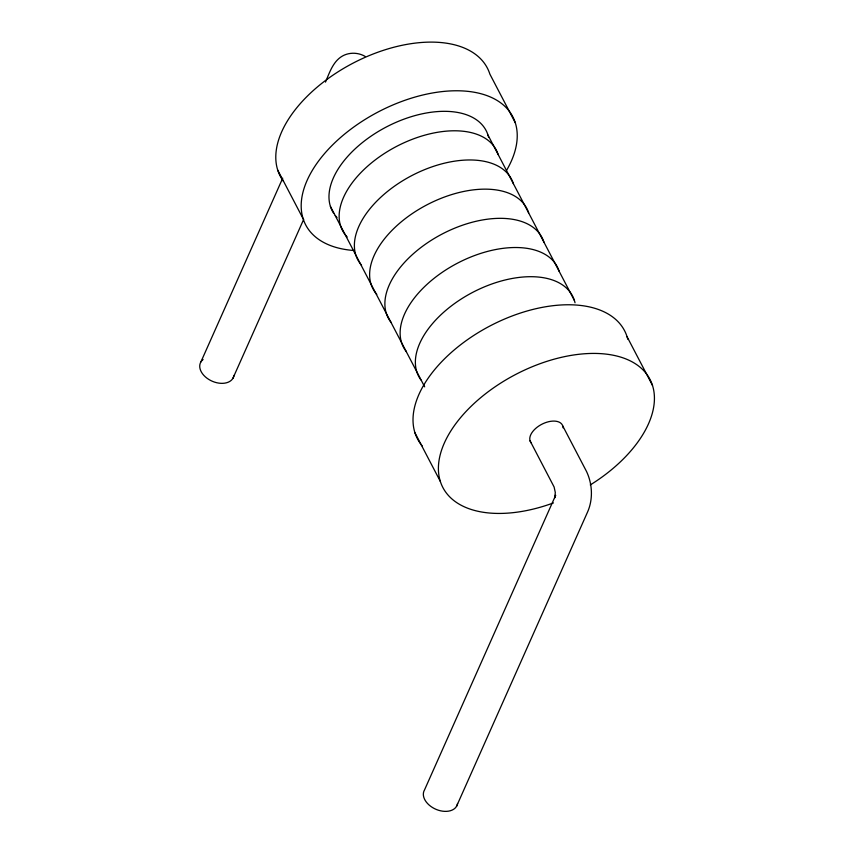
<?xml version="1.0" encoding="UTF-8"?>
<svg xmlns="http://www.w3.org/2000/svg" width="854" height="854" viewBox="0 0 854 854"><rect width="100%" height="100%" fill="white"/><g stroke="black" fill="none" stroke-linecap="round" stroke-linejoin="round"><path stroke-width="1.28" d="M200.914 361.893L282.706 178.198M325.491 82.091C329.761 72.142 333.508 59.897 344.311 55.094C350.962 52.201 358.733 52.756 365.01 56.321M232.886 378.375L303.704 219.318M456.495 806.411L587.573 512.005C593.21 499.227 592.452 484.004 586.527 471.472L562.786 426.018M515.282 122.773L489.876 74.138A116.817 66.505 -27.6 0 0 353.567 62.886A116.817 66.505 -27.6 0 0 283.379 181.208M627.092 336.786L652.499 385.432M488.008 135.113L574.4 300.491M530.056 440.835L554.107 486.983L555.303 492.502L554.705 497.893L555.655 495.288L424.523 789.929A18.019 12.041 24 0 0 436.362 809.485A18.019 12.041 24 0 0 457.573 803.454M330.413 206.422L424.673 386.851M277.721 170.127L303.138 218.763M414.937 432.786L440.344 481.421M233.975 375.429A18.019 12.041 24 0 1 210.618 380.468A18.019 12.041 24 0 1 203.081 359.502M353.62 250.468A116.817 66.505 -27.6 0 1 314.838 166.381A116.817 66.505 -27.6 0 1 458.705 90.791A116.817 66.505 -27.6 0 1 506.774 169.999M333.754 213.425A86.777 49.404 -27.6 0 1 389.744 125.25A86.777 49.404 -27.6 0 1 488.637 137.409M337.02 217.514A86.777 49.404 -27.6 0 1 335.291 215.539M347.183 236.974A86.777 49.404 -27.6 0 1 394.057 147.742A86.777 49.404 -27.6 0 1 498.17 154.574M420.894 379.881A86.777 49.404 -27.6 0 1 475.112 291.129A86.777 49.404 -27.6 0 1 575.03 302.775M422.154 445.831A116.817 66.505 -27.6 0 1 490.762 325.555A116.817 66.505 -27.6 0 1 627.775 339.198M531.434 443.13A18.019 10.259 -27.6 0 1 542.568 423.883A18.019 10.259 -27.6 0 1 563.085 427.854M553.424 502.921A116.817 66.505 -27.6 0 1 444.624 442.393A116.817 66.505 -27.6 0 1 619.812 356.844A116.817 66.505 -27.6 0 1 590.274 484.933M361.541 265.188A86.777 49.404 -27.6 0 1 410.294 176.383A86.777 49.404 -27.6 0 1 513.414 183.759M376.785 294.374A86.777 49.404 -27.6 0 1 425.538 205.568A86.777 49.404 -27.6 0 1 528.669 212.934M391.196 322.545A86.777 49.404 -27.6 0 1 441.785 234.22A86.777 49.404 -27.6 0 1 543.913 242.12M406.44 351.731A86.777 49.404 -27.6 0 1 457.029 263.406A86.777 49.404 -27.6 0 1 559.156 271.305"/></g></svg>
